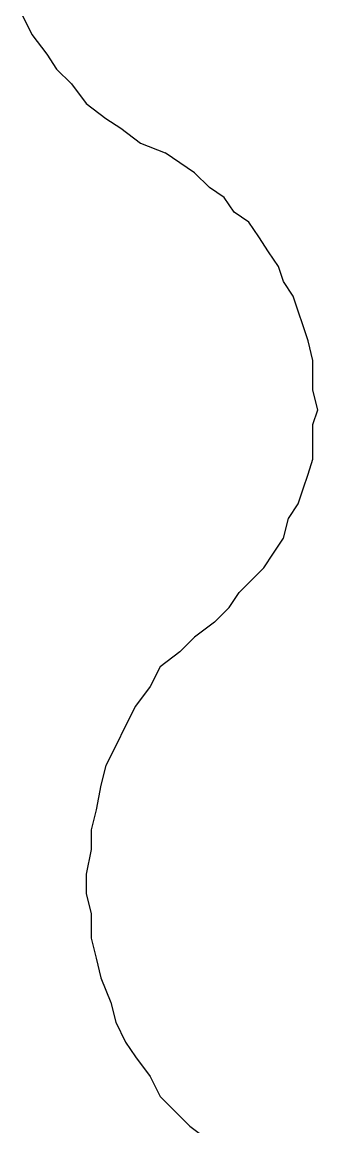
# Model space of a CAD drawing. Extents: x -1063 to 1100, y -467 to 441.
# Drawn here: x 958.47 to 968.47, y -18.28 to 19 of the extents above; entities that cross this region are included whole.
import ezdxf

# ---------------------------------------------------------------- set-up
doc = ezdxf.new("R2010")
doc.units = 0
doc.layers.add('P', color=250, linetype='CONTINUOUS')

msp = doc.modelspace()

# ---------------------------------------------------------------- linework, layer by layer
at = {"layer": 'P', "color": 0, "linetype": 'CONTINUOUS'}
for points in [[(958.465, 19.249), (958.798, 18.583), (959.298, 17.916), (959.632, 17.416), (960.132, 16.916), (960.632, 16.249), (961.298, 15.749), (961.798, 15.416), (962.465, 14.916), (963.298, 14.583)], [(964.965, -1.251), (965.465, -0.751), (965.798, -0.251), (966.298, 0.249), (966.632, 0.583), (966.965, 1.083), (967.298, 1.583), (967.465, 2.249), (967.798, 2.749), (967.965, 3.249), (968.132, 3.749), (968.298, 4.249), (968.298, 4.916), (968.298, 5.416), (968.465, 5.916), (968.298, 6.583), (968.298, 7.083), (968.298, 7.583), (968.132, 8.249), (967.965, 8.749), (967.798, 9.249), (967.632, 9.749), (967.298, 10.249), (967.132, 10.749), (966.798, 11.249), (966.465, 11.749), (966.132, 12.249), (965.632, 12.583), (965.298, 13.083), (964.798, 13.416), (964.298, 13.916), (963.798, 14.249), (963.298, 14.583)], [(964.965, -1.251), (964.298, -1.751), (963.798, -2.251), (963.132, -2.751), (962.798, -3.417), (962.298, -4.084), (961.965, -4.751), (961.632, -5.417), (961.298, -6.084), (961.132, -6.751), (960.965, -7.584), (960.798, -8.251), (960.798, -8.917), (960.632, -9.751), (960.632, -10.417), (960.798, -11.084), (960.798, -11.917), (960.965, -12.584), (961.132, -13.251), (961.465, -14.084), (961.632, -14.751), (961.965, -15.417), (962.298, -15.917), (962.798, -16.584), (963.132, -17.251), (963.632, -17.751), (964.132, -18.251), (964.798, -18.751)]]:
    msp.add_lwpolyline(points, dxfattribs=at)

doc.saveas('drawing.dxf')
